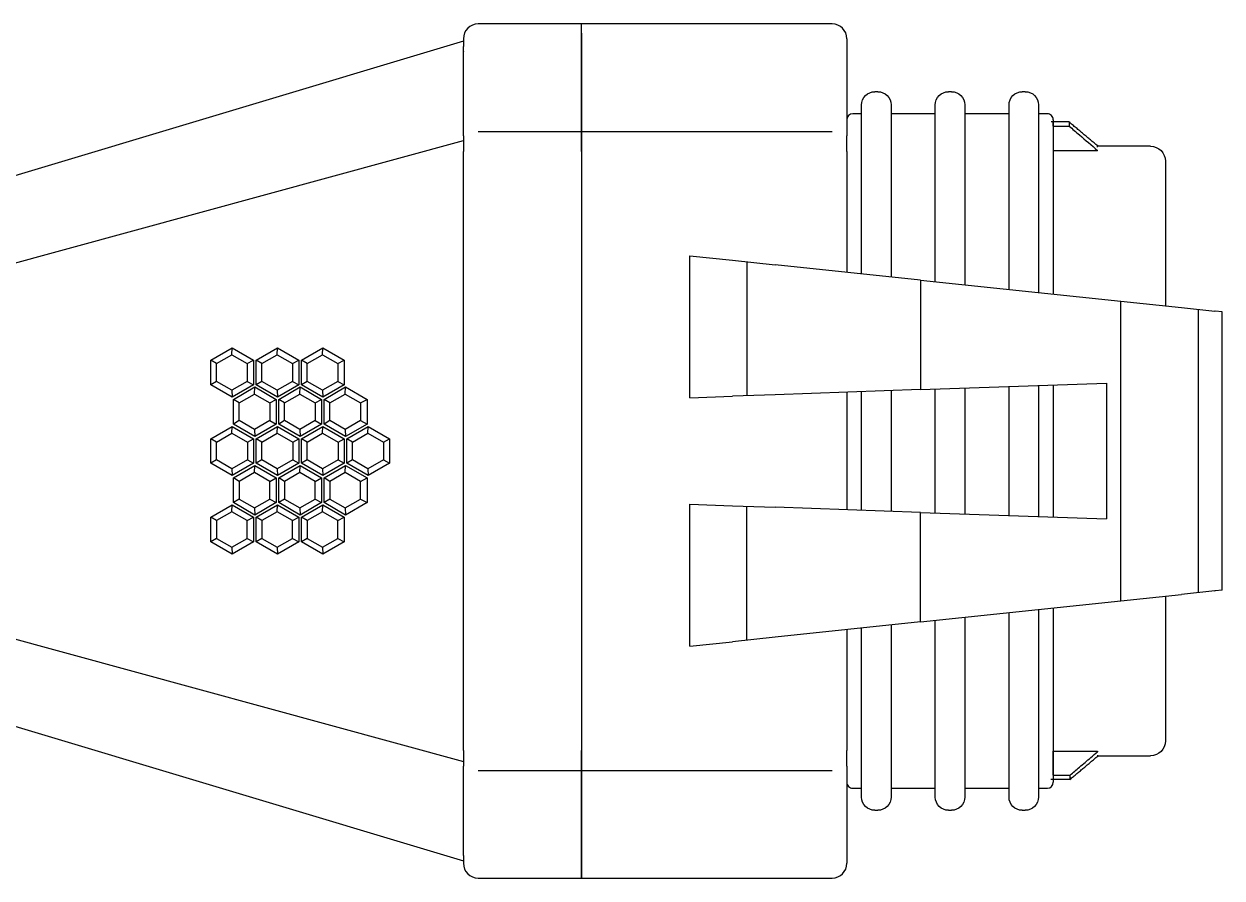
# Model space of a CAD drawing. Header units: inches. Extents: x -8.9 to 62.9, y -1.2 to 30.1.
# Drawn here: x 52.878 to 54.477, y 4.017 to 5.156 of the extents above; entities that cross this region are included whole.
import ezdxf

# ---------------------------------------------------------------- set-up
doc = ezdxf.new("R2010")
doc.units = ezdxf.units.IN
doc.header["$MEASUREMENT"] = 0

msp = doc.modelspace()

# ---------------------------------------------------------------- linework, layer by layer
for p, q in [((53.622139, 5.156247), (53.484344, 5.156247)), ((53.956785, 5.156247), (53.622139, 5.156247)), ((53.622139, 5.143778), (53.622139, 5.156247)), ((53.622139, 5.143778), (53.622139, 5.156247)), ((53.464659, 5.136562), (53.464659, 5.126171)), ((53.622139, 5.024678), (53.622139, 5.143778)), ((53.622139, 5.143778), (53.622139, 5.024678)), ((53.97647, 5.136562), (53.97647, 5.126171)), ((53.464659, 5.133203), (52.843142, 4.947011)), ((53.464659, 5.119927), (53.464659, 5.126171)), ((53.464659, 5.007983), (53.464659, 5.119694)), ((53.97647, 5.126171), (53.97647, 5.007071)), ((54.017809, 5.065857), (54.013872, 5.065857)), ((54.116234, 5.065857), (54.112297, 5.065857)), ((54.214659, 5.065857), (54.210722, 5.065857)), ((53.622139, 5.024678), (53.622139, 4.985943)), ((53.622139, 4.985943), (53.622139, 5.024678)), ((53.996155, 5.03633), (53.984344, 5.03633)), ((54.09458, 5.03633), (54.035525, 5.03633)), ((54.193006, 5.03633), (54.13395, 5.03633)), ((54.244187, 5.03633), (54.232376, 5.03633)), ((54.273176, 5.02544), (54.249084, 5.02544)), ((53.464659, 5.007071), (53.464659, 5.00788)), ((53.464659, 5.007071), (53.464659, 4.985943)), ((53.484344, 5.012708), (53.622139, 5.012708)), ((53.622139, 5.012708), (53.956785, 5.012708)), ((53.97647, 4.985943), (53.97647, 5.007071)), ((54.252061, 5.019995), (54.252061, 4.986897)), ((54.252061, 5.019995), (54.273176, 5.019995)), ((52.845246, 4.831541), (53.464659, 5.000871)), ((54.381982, 4.993023), (54.311116, 4.993023)), ((53.464659, 4.186841), (53.464659, 4.985943)), ((53.622139, 4.985943), (53.622139, 4.186841)), ((53.622139, 4.985943), (53.622139, 4.186841)), ((53.97647, 4.985943), (53.97647, 4.824811)), ((54.311116, 4.986897), (54.252061, 4.986897)), ((54.311116, 4.986897), (54.311116, 4.98755)), ((53.996155, 4.822737), (53.996155, 4.868447)), ((54.035525, 4.868447), (54.035525, 4.818603)), ((54.09458, 4.812398), (54.09458, 4.868447)), ((54.13395, 4.868447), (54.13395, 4.808255)), ((54.193006, 4.80205), (54.193006, 4.868447)), ((54.232376, 4.868447), (54.232376, 4.797907)), ((54.252061, 4.868447), (54.252061, 4.795845)), ((54.401667, 4.868447), (54.401667, 4.78012)), ((53.76671, 4.657522), (53.76671, 4.846859)), ((53.76671, 4.846859), (53.823678, 4.840871)), ((53.823678, 4.840871), (53.880994, 4.834847)), ((53.842853, 4.838856), (53.842853, 4.660181)), ((54.074917, 4.814465), (53.880994, 4.834847)), ((54.074917, 4.814465), (54.342172, 4.786375)), ((54.074917, 4.814465), (54.074917, 4.668285)), ((54.342172, 4.786375), (54.422983, 4.777882)), ((54.342172, 4.386409), (54.342172, 4.786375)), ((54.422983, 4.777882), (54.467525, 4.7732)), ((54.445254, 4.775541), (54.445254, 4.397243)), ((54.468089, 4.773141), (54.467525, 4.7732)), ((54.477314, 4.772171), (54.468089, 4.773141)), ((54.477314, 4.400613), (54.477314, 4.772171)), ((53.127287, 4.70766), (53.155902, 4.724203)), ((53.155473, 4.714754), (53.155902, 4.724203)), ((53.155902, 4.724203), (53.184517, 4.70766)), ((53.187833, 4.70766), (53.216448, 4.724203)), ((53.21602, 4.714754), (53.216448, 4.724203)), ((53.216448, 4.724203), (53.245063, 4.70766)), ((53.24838, 4.70766), (53.276995, 4.724203)), ((53.276567, 4.714754), (53.276995, 4.724203)), ((53.276995, 4.724203), (53.30561, 4.70766)), ((53.13503, 4.702935), (53.127287, 4.70766)), ((53.127287, 4.674573), (53.127287, 4.70766)), ((53.13503, 4.702935), (53.155473, 4.714754)), ((53.13503, 4.679297), (53.13503, 4.702935)), ((53.155473, 4.714754), (53.175917, 4.702935)), ((53.175917, 4.702935), (53.184517, 4.70766)), ((53.175917, 4.702935), (53.175917, 4.679297)), ((53.184517, 4.70766), (53.184517, 4.674573)), ((53.195577, 4.702935), (53.187833, 4.70766)), ((53.187833, 4.674573), (53.187833, 4.70766)), ((53.195577, 4.702935), (53.21602, 4.714754)), ((53.195577, 4.679297), (53.195577, 4.702935)), ((53.21602, 4.714754), (53.236463, 4.702935)), ((53.236463, 4.702935), (53.245063, 4.70766)), ((53.236463, 4.702935), (53.236463, 4.679297)), ((53.245063, 4.70766), (53.245063, 4.674573)), ((53.24838, 4.674573), (53.24838, 4.70766)), ((53.256124, 4.702935), (53.24838, 4.70766)), ((53.256124, 4.702935), (53.276567, 4.714754)), ((53.256124, 4.679297), (53.256124, 4.702935)), ((53.276567, 4.714754), (53.29701, 4.702935)), ((53.29701, 4.702935), (53.30561, 4.70766)), ((53.29701, 4.702935), (53.29701, 4.679297)), ((53.30561, 4.70766), (53.30561, 4.674573)), ((53.13503, 4.679297), (53.127287, 4.674573)), ((53.155902, 4.658029), (53.127287, 4.674573)), ((53.155473, 4.667478), (53.13503, 4.679297)), ((53.175917, 4.679297), (53.155473, 4.667478)), ((53.184517, 4.674573), (53.155902, 4.658029)), ((53.157575, 4.655315), (53.18622, 4.671876)), ((53.175917, 4.679297), (53.184517, 4.674573)), ((53.185788, 4.662352), (53.18622, 4.671876)), ((53.18622, 4.671876), (53.214865, 4.655315)), ((53.195577, 4.679297), (53.187833, 4.674573)), ((53.216448, 4.658029), (53.187833, 4.674573)), ((53.21602, 4.667478), (53.195577, 4.679297)), ((53.236463, 4.679297), (53.21602, 4.667478)), ((53.245063, 4.674573), (53.216448, 4.658029)), ((53.218122, 4.655315), (53.246767, 4.671876)), ((53.236463, 4.679297), (53.245063, 4.674573)), ((53.246335, 4.662352), (53.246767, 4.671876)), ((53.246767, 4.671876), (53.275412, 4.655315)), ((53.256124, 4.679297), (53.24838, 4.674573)), ((53.276995, 4.658029), (53.24838, 4.674573)), ((53.276567, 4.667478), (53.256124, 4.679297)), ((53.29701, 4.679297), (53.276567, 4.667478)), ((53.30561, 4.674573), (53.276995, 4.658029)), ((53.278669, 4.655315), (53.307314, 4.671876)), ((53.29701, 4.679297), (53.30561, 4.674573)), ((53.306882, 4.662352), (53.307314, 4.671876)), ((53.307314, 4.671876), (53.335959, 4.655315)), ((54.074917, 4.668285), (54.322927, 4.676945)), ((54.13395, 4.670339), (54.13395, 4.502445)), ((54.193006, 4.500382), (54.193006, 4.672401)), ((54.232376, 4.673776), (54.232376, 4.499007)), ((54.252061, 4.674464), (54.252061, 4.49832)), ((54.322927, 4.676945), (54.322927, 4.495838)), ((53.155473, 4.667478), (53.155902, 4.658029)), ((53.157575, 4.622193), (53.157575, 4.655315)), ((53.16538, 4.650553), (53.157575, 4.655315)), ((53.16538, 4.650553), (53.185788, 4.662352)), ((53.185788, 4.662352), (53.206197, 4.650553)), ((53.206197, 4.650553), (53.214865, 4.655315)), ((53.214865, 4.655315), (53.214865, 4.622193)), ((53.21602, 4.667478), (53.216448, 4.658029)), ((53.225926, 4.650553), (53.218122, 4.655315)), ((53.218122, 4.622193), (53.218122, 4.655315)), ((53.225926, 4.650553), (53.246335, 4.662352)), ((53.246335, 4.662352), (53.266744, 4.650553)), ((53.266744, 4.650553), (53.275412, 4.655315)), ((53.275412, 4.655315), (53.275412, 4.622193)), ((53.276567, 4.667478), (53.276995, 4.658029)), ((53.286473, 4.650553), (53.278669, 4.655315)), ((53.278669, 4.622193), (53.278669, 4.655315)), ((53.286473, 4.650553), (53.306882, 4.662352)), ((53.306882, 4.662352), (53.327291, 4.650553)), ((53.327291, 4.650553), (53.335959, 4.655315)), ((53.335959, 4.655315), (53.335959, 4.622193)), ((53.76671, 4.657522), (53.823678, 4.659511)), ((53.880994, 4.661513), (53.823678, 4.659511)), ((54.074917, 4.668285), (53.880994, 4.661513)), ((53.97647, 4.664841), (53.97647, 4.507943)), ((53.996155, 4.507258), (53.996155, 4.665526)), ((54.035525, 4.666901), (54.035525, 4.505883)), ((54.09458, 4.50382), (54.09458, 4.668964)), ((53.16538, 4.626955), (53.16538, 4.650553)), ((53.206197, 4.650553), (53.206197, 4.626955)), ((53.225926, 4.626955), (53.225926, 4.650553)), ((53.266744, 4.650553), (53.266744, 4.626955)), ((53.286473, 4.626955), (53.286473, 4.650553)), ((53.327291, 4.650553), (53.327291, 4.626955)), ((53.16538, 4.626955), (53.157575, 4.622193)), ((53.18622, 4.605632), (53.157575, 4.622193)), ((53.185788, 4.615156), (53.16538, 4.626955)), ((53.206197, 4.626955), (53.185788, 4.615156)), ((53.214865, 4.622193), (53.18622, 4.605632)), ((53.206197, 4.626955), (53.214865, 4.622193)), ((53.225926, 4.626955), (53.218122, 4.622193)), ((53.246767, 4.605632), (53.218122, 4.622193)), ((53.246335, 4.615156), (53.225926, 4.626955)), ((53.266744, 4.626955), (53.246335, 4.615156)), ((53.275412, 4.622193), (53.246767, 4.605632)), ((53.266744, 4.626955), (53.275412, 4.622193)), ((53.286473, 4.626955), (53.278669, 4.622193)), ((53.307314, 4.605632), (53.278669, 4.622193)), ((53.306882, 4.615156), (53.286473, 4.626955)), ((53.327291, 4.626955), (53.306882, 4.615156)), ((53.335959, 4.622193), (53.307314, 4.605632)), ((53.327291, 4.626955), (53.335959, 4.622193)), ((53.127544, 4.602822), (53.155963, 4.619252)), ((53.134889, 4.598341), (53.155556, 4.61029)), ((53.155556, 4.61029), (53.155963, 4.619252)), ((53.155556, 4.61029), (53.176224, 4.598341)), ((53.155963, 4.619252), (53.184382, 4.602822)), ((53.185788, 4.615156), (53.18622, 4.605632)), ((53.188091, 4.602822), (53.216509, 4.619252)), ((53.195436, 4.598341), (53.216103, 4.61029)), ((53.216103, 4.61029), (53.216509, 4.619252)), ((53.216103, 4.61029), (53.236771, 4.598341)), ((53.216509, 4.619252), (53.244928, 4.602822)), ((53.246335, 4.615156), (53.246767, 4.605632)), ((53.248637, 4.602822), (53.277056, 4.619252)), ((53.255982, 4.598341), (53.27665, 4.61029)), ((53.27665, 4.61029), (53.277056, 4.619252)), ((53.27665, 4.61029), (53.297318, 4.598341)), ((53.277056, 4.619252), (53.305475, 4.602822)), ((53.306882, 4.615156), (53.307314, 4.605632)), ((53.309184, 4.602822), (53.337603, 4.619252)), ((53.316529, 4.598341), (53.337197, 4.61029)), ((53.337197, 4.61029), (53.337603, 4.619252)), ((53.337197, 4.61029), (53.357865, 4.598341)), ((53.337603, 4.619252), (53.366022, 4.602822)), ((53.127544, 4.569962), (53.127544, 4.602822)), ((53.134889, 4.598341), (53.127544, 4.602822)), ((53.134889, 4.574443), (53.134889, 4.598341)), ((53.176224, 4.598341), (53.184382, 4.602822)), ((53.176224, 4.598341), (53.176224, 4.574443)), ((53.184382, 4.602822), (53.184382, 4.569962)), ((53.195436, 4.598341), (53.188091, 4.602822)), ((53.188091, 4.569962), (53.188091, 4.602822)), ((53.195436, 4.574443), (53.195436, 4.598341)), ((53.236771, 4.598341), (53.244928, 4.602822)), ((53.236771, 4.598341), (53.236771, 4.574443)), ((53.244928, 4.602822), (53.244928, 4.569962)), ((53.255982, 4.598341), (53.248637, 4.602822)), ((53.248637, 4.569962), (53.248637, 4.602822)), ((53.255982, 4.574443), (53.255982, 4.598341)), ((53.297318, 4.598341), (53.305475, 4.602822)), ((53.297318, 4.598341), (53.297318, 4.574443)), ((53.305475, 4.602822), (53.305475, 4.569962)), ((53.316529, 4.598341), (53.309184, 4.602822)), ((53.309184, 4.569962), (53.309184, 4.602822)), ((53.316529, 4.574443), (53.316529, 4.598341)), ((53.357865, 4.598341), (53.366022, 4.602822)), ((53.357865, 4.598341), (53.357865, 4.574443)), ((53.366022, 4.602822), (53.366022, 4.569962)), ((53.134889, 4.574443), (53.127544, 4.569962)), ((53.155556, 4.562494), (53.134889, 4.574443)), ((53.176224, 4.574443), (53.155556, 4.562494)), ((53.176224, 4.574443), (53.184382, 4.569962)), ((53.195436, 4.574443), (53.188091, 4.569962)), ((53.216103, 4.562494), (53.195436, 4.574443)), ((53.236771, 4.574443), (53.216103, 4.562494)), ((53.236771, 4.574443), (53.244928, 4.569962)), ((53.255982, 4.574443), (53.248637, 4.569962)), ((53.27665, 4.562494), (53.255982, 4.574443)), ((53.297318, 4.574443), (53.27665, 4.562494)), ((53.297318, 4.574443), (53.305475, 4.569962)), ((53.316529, 4.574443), (53.309184, 4.569962)), ((53.337197, 4.562494), (53.316529, 4.574443)), ((53.357865, 4.574443), (53.337197, 4.562494)), ((53.357865, 4.574443), (53.366022, 4.569962)), ((53.155963, 4.553531), (53.127544, 4.569962)), ((53.155556, 4.562494), (53.155963, 4.553531)), ((53.184382, 4.569962), (53.155963, 4.553531)), ((53.157575, 4.550591), (53.18622, 4.567151)), ((53.185788, 4.557628), (53.18622, 4.567151)), ((53.18622, 4.567151), (53.214865, 4.550591)), ((53.216509, 4.553531), (53.188091, 4.569962)), ((53.216103, 4.562494), (53.216509, 4.553531)), ((53.244928, 4.569962), (53.216509, 4.553531)), ((53.218122, 4.550591), (53.246767, 4.567151)), ((53.246335, 4.557628), (53.246767, 4.567151)), ((53.246767, 4.567151), (53.275412, 4.550591)), ((53.277056, 4.553531), (53.248637, 4.569962)), ((53.27665, 4.562494), (53.277056, 4.553531)), ((53.305475, 4.569962), (53.277056, 4.553531)), ((53.278669, 4.550591), (53.307314, 4.567151)), ((53.306882, 4.557628), (53.307314, 4.567151)), ((53.307314, 4.567151), (53.335959, 4.550591)), ((53.337603, 4.553531), (53.309184, 4.569962)), ((53.337197, 4.562494), (53.337603, 4.553531)), ((53.366022, 4.569962), (53.337603, 4.553531)), ((53.157575, 4.517469), (53.157575, 4.550591)), ((53.16538, 4.545829), (53.157575, 4.550591)), ((53.185788, 4.557628), (53.16538, 4.545829)), ((53.16538, 4.545829), (53.16538, 4.52223)), ((53.206197, 4.545829), (53.185788, 4.557628)), ((53.206197, 4.545829), (53.214865, 4.550591)), ((53.206197, 4.52223), (53.206197, 4.545829)), ((53.214865, 4.550591), (53.214865, 4.517469)), ((53.218122, 4.517469), (53.218122, 4.550591)), ((53.225926, 4.545829), (53.218122, 4.550591)), ((53.246335, 4.557628), (53.225926, 4.545829)), ((53.225926, 4.545829), (53.225926, 4.52223)), ((53.266744, 4.545829), (53.246335, 4.557628)), ((53.266744, 4.545829), (53.275412, 4.550591)), ((53.266744, 4.52223), (53.266744, 4.545829)), ((53.275412, 4.550591), (53.275412, 4.517469)), ((53.286473, 4.545829), (53.278669, 4.550591)), ((53.278669, 4.517469), (53.278669, 4.550591)), ((53.306882, 4.557628), (53.286473, 4.545829)), ((53.286473, 4.545829), (53.286473, 4.52223)), ((53.327291, 4.545829), (53.306882, 4.557628)), ((53.327291, 4.545829), (53.335959, 4.550591)), ((53.327291, 4.52223), (53.327291, 4.545829)), ((53.335959, 4.550591), (53.335959, 4.517469)), ((53.127287, 4.498211), (53.155902, 4.514754)), ((53.155473, 4.505306), (53.155902, 4.514754)), ((53.155902, 4.514754), (53.184517, 4.498211)), ((53.16538, 4.52223), (53.157575, 4.517469)), ((53.18622, 4.500908), (53.157575, 4.517469)), ((53.16538, 4.52223), (53.185788, 4.510431)), ((53.185788, 4.510431), (53.206197, 4.52223)), ((53.185788, 4.510431), (53.18622, 4.500908)), ((53.214865, 4.517469), (53.18622, 4.500908)), ((53.187833, 4.498211), (53.216448, 4.514754)), ((53.206197, 4.52223), (53.214865, 4.517469)), ((53.21602, 4.505306), (53.216448, 4.514754)), ((53.216448, 4.514754), (53.245063, 4.498211)), ((53.225926, 4.52223), (53.218122, 4.517469)), ((53.246767, 4.500908), (53.218122, 4.517469)), ((53.225926, 4.52223), (53.246335, 4.510431)), ((53.246335, 4.510431), (53.266744, 4.52223)), ((53.246335, 4.510431), (53.246767, 4.500908)), ((53.275412, 4.517469), (53.246767, 4.500908)), ((53.24838, 4.498211), (53.276995, 4.514754)), ((53.266744, 4.52223), (53.275412, 4.517469)), ((53.276567, 4.505306), (53.276995, 4.514754)), ((53.276995, 4.514754), (53.30561, 4.498211)), ((53.286473, 4.52223), (53.278669, 4.517469)), ((53.307314, 4.500908), (53.278669, 4.517469)), ((53.286473, 4.52223), (53.306882, 4.510431)), ((53.306882, 4.510431), (53.327291, 4.52223)), ((53.306882, 4.510431), (53.307314, 4.500908)), ((53.335959, 4.517469), (53.307314, 4.500908)), ((53.327291, 4.52223), (53.335959, 4.517469)), ((53.76671, 4.515262), (53.823678, 4.513272)), ((53.76671, 4.325925), (53.76671, 4.515262)), ((53.823678, 4.513272), (53.880994, 4.511271)), ((53.842853, 4.333928), (53.842853, 4.512603)), ((54.074917, 4.504499), (53.880994, 4.511271)), ((53.127287, 4.465124), (53.127287, 4.498211)), ((53.13503, 4.493487), (53.127287, 4.498211)), ((53.155473, 4.505306), (53.13503, 4.493487)), ((53.175917, 4.493487), (53.155473, 4.505306)), ((53.175917, 4.493487), (53.184517, 4.498211)), ((53.184517, 4.498211), (53.184517, 4.465124)), ((53.195577, 4.493487), (53.187833, 4.498211)), ((53.187833, 4.465124), (53.187833, 4.498211)), ((53.21602, 4.505306), (53.195577, 4.493487)), ((53.236463, 4.493487), (53.21602, 4.505306)), ((53.236463, 4.493487), (53.245063, 4.498211)), ((53.245063, 4.498211), (53.245063, 4.465124)), ((53.256124, 4.493487), (53.24838, 4.498211)), ((53.24838, 4.465124), (53.24838, 4.498211)), ((53.276567, 4.505306), (53.256124, 4.493487)), ((53.29701, 4.493487), (53.276567, 4.505306)), ((53.29701, 4.493487), (53.30561, 4.498211)), ((53.30561, 4.498211), (53.30561, 4.465124)), ((54.074917, 4.358319), (54.074917, 4.504499)), ((54.074917, 4.504499), (54.322927, 4.495838)), ((53.13503, 4.493487), (53.13503, 4.469848)), ((53.175917, 4.469848), (53.175917, 4.493487)), ((53.195577, 4.493487), (53.195577, 4.469848)), ((53.236463, 4.469848), (53.236463, 4.493487)), ((53.256124, 4.493487), (53.256124, 4.469848)), ((53.29701, 4.469848), (53.29701, 4.493487)), ((53.13503, 4.469848), (53.127287, 4.465124)), ((53.155902, 4.44858), (53.127287, 4.465124)), ((53.13503, 4.469848), (53.155473, 4.458029)), ((53.155473, 4.458029), (53.175917, 4.469848)), ((53.184517, 4.465124), (53.155902, 4.44858)), ((53.175917, 4.469848), (53.184517, 4.465124)), ((53.195577, 4.469848), (53.187833, 4.465124)), ((53.216448, 4.44858), (53.187833, 4.465124)), ((53.195577, 4.469848), (53.21602, 4.458029)), ((53.21602, 4.458029), (53.236463, 4.469848)), ((53.245063, 4.465124), (53.216448, 4.44858)), ((53.236463, 4.469848), (53.245063, 4.465124)), ((53.256124, 4.469848), (53.24838, 4.465124)), ((53.276995, 4.44858), (53.24838, 4.465124)), ((53.256124, 4.469848), (53.276567, 4.458029)), ((53.276567, 4.458029), (53.29701, 4.469848)), ((53.30561, 4.465124), (53.276995, 4.44858)), ((53.29701, 4.469848), (53.30561, 4.465124)), ((53.155473, 4.458029), (53.155902, 4.44858)), ((53.21602, 4.458029), (53.216448, 4.44858)), ((53.276567, 4.458029), (53.276995, 4.44858)), ((54.467525, 4.399584), (54.422983, 4.394902)), ((54.467525, 4.399584), (54.468089, 4.399643)), ((54.477314, 4.400613), (54.468089, 4.399643)), ((54.074917, 4.358319), (54.342172, 4.386409)), ((54.342172, 4.386409), (54.422983, 4.394902)), ((54.401667, 4.392664), (54.401667, 4.304336)), ((54.193006, 4.304336), (54.193006, 4.370734)), ((54.232376, 4.374877), (54.232376, 4.304336)), ((54.252061, 4.376939), (54.252061, 4.304336)), ((54.074917, 4.358319), (53.880994, 4.337937)), ((53.996155, 4.304336), (53.996155, 4.350047)), ((54.035525, 4.354181), (54.035525, 4.304336)), ((54.09458, 4.304336), (54.09458, 4.360386)), ((54.13395, 4.364529), (54.13395, 4.304336)), ((52.845246, 4.341243), (53.464659, 4.171913)), ((53.880994, 4.337937), (53.823678, 4.331913)), ((53.97647, 4.347972), (53.97647, 4.186841)), ((53.76671, 4.325925), (53.823678, 4.331913)), ((52.843142, 4.225773), (53.464659, 4.039581)), ((53.464659, 4.186841), (53.464659, 4.165713)), ((53.622139, 4.186841), (53.622139, 4.148106)), ((53.622139, 4.148106), (53.622139, 4.186841)), ((53.97647, 4.165713), (53.97647, 4.186841)), ((54.252061, 4.153766), (54.252061, 4.185883)), ((54.252061, 4.185883), (54.311116, 4.185883)), ((54.311116, 4.185883), (54.311116, 4.185102)), ((54.311116, 4.179761), (54.381982, 4.179761)), ((53.464659, 4.164904), (53.464659, 4.165713)), ((53.464659, 4.053089), (53.464659, 4.164801)), ((53.484344, 4.160076), (53.622139, 4.160076)), ((53.622139, 4.160076), (53.956785, 4.160076)), ((53.97647, 4.165713), (53.97647, 4.046613)), ((53.622139, 4.029006), (53.622139, 4.148106)), ((53.622139, 4.148106), (53.622139, 4.029006)), ((54.24894, 4.148265), (54.27448, 4.148265)), ((54.252061, 4.153766), (54.27448, 4.153766)), ((53.984344, 4.136454), (53.996155, 4.136454)), ((54.035525, 4.136454), (54.09458, 4.136454)), ((54.13395, 4.136454), (54.193006, 4.136454)), ((54.232376, 4.136454), (54.244187, 4.136454)), ((54.013872, 4.106926), (54.017809, 4.106926)), ((54.112297, 4.106926), (54.116234, 4.106926)), ((54.210722, 4.106926), (54.214659, 4.106926)), ((53.464659, 4.046613), (53.464659, 4.052857)), ((53.464659, 4.046613), (53.464659, 4.036222)), ((53.97647, 4.046613), (53.97647, 4.036222)), ((53.484344, 4.016536), (53.622139, 4.016536)), ((53.622139, 4.029006), (53.622139, 4.016536)), ((53.622139, 4.016536), (53.622139, 4.029006)), ((53.622139, 4.016536), (53.956785, 4.016536))]:
    msp.add_line(p, q)
for centre, start, end in [((53.484344, 5.136562), 90, 180), ((53.956785, 5.136562), 0, 90), ((53.484344, 4.036222), 180, 270), ((53.956785, 4.036222), 270, 0)]:
    msp.add_arc(centre, 0.019685, start, end)
at = {"extrusion": (6.12303e-17, 6.12303e-17, -1)}
for centre, radius, start, end in [((-54.013872, 5.048141), 0.017717, 0, 90.015992), ((-54.017809, 5.048141), 0.017717, 90.014486, 180), ((-54.112297, 5.048141), 0.017717, 0, 90.015992), ((-54.116234, 5.048141), 0.017717, 90.014486, 180), ((-54.210722, 5.048141), 0.017717, 0, 90.015992), ((-54.214659, 5.048141), 0.017717, 90.009755, 180), ((-54.381982, 4.973338), 0.019685, 89.952855, 180.004909), ((-54.381982, 4.199446), 0.019685, 179.995091, 269.952855), ((-54.013872, 4.124643), 0.017717, 270.015992, 0), ((-54.017809, 4.124643), 0.017717, 180, 270.014482), ((-54.112297, 4.124643), 0.017717, 270.015992, 0), ((-54.116234, 4.124643), 0.017717, 180, 270.009755), ((-54.210722, 4.124643), 0.017717, 270.015992, 0), ((-54.214659, 4.124643), 0.017717, 180, 270.009755)]:
    msp.add_arc(centre, radius, start, end, dxfattribs=at)
for centre, major_axis, ratio, start_param, end_param in [((53.984344, 5.028456), (0.007874, 0), 0.99999993, 1.57187577, 3.14159582), ((54.244187, 5.028456), (-0.007874, 0), 0.99999999, 3.14160517, 4.71417518), ((53.984344, 4.144328), (0.007874, 0), 0.99999993, 3.14158836, 4.71346842), ((54.244187, 4.144328), (-0.007874, 0), 0.99999999, 1.57591749, 3.1415825)]:
    msp.add_ellipse(centre, major_axis=major_axis, ratio=ratio, start_param=start_param, end_param=end_param)
for points, degree in [([(53.464659, 5.119927), (53.464659, 5.119849), (53.464659, 5.119772), (53.464659, 5.119694)], 3), ([(54.252061, 5.019995), (54.252061, 5.023678), (54.252061, 5.025435), (54.252061, 5.02544)], 3), ([(54.311344, 4.993414), (54.292146, 5.009523), (54.272949, 5.025632)], 2), ([(54.273178, 5.02546), (54.273178, 5.025454), (54.273177, 5.023632), (54.273176, 5.019995)], 3), ([(53.464659, 5.00788), (53.464659, 5.007915), (53.464659, 5.007949), (53.464659, 5.007983)], 3), ([(54.27426, 4.14808), (54.292798, 4.163635), (54.311336, 4.179191)], 2), ([(53.464659, 4.164904), (53.464659, 4.164869), (53.464659, 4.164835), (53.464659, 4.164801)], 3), ([(54.252061, 4.153766), (54.252061, 4.150097), (54.252061, 4.148271), (54.252061, 4.148265)], 3), ([(54.27448, 4.148232), (54.27448, 4.148226), (54.27448, 4.15007), (54.27448, 4.153766)], 3), ([(53.464659, 4.052857), (53.464659, 4.052934), (53.464659, 4.053012), (53.464659, 4.053089)], 3)]:
    msp.add_open_spline(points, degree=degree)
for points, knots in [([(53.996155, 4.868447), (53.996155, 4.875649), (53.996155, 4.882766), (53.996155, 4.896838), (53.996155, 4.903843), (53.996155, 4.924052), (53.996155, 4.936666), (53.996155, 4.960028), (53.996155, 4.970464), (53.996155, 4.989406), (53.996155, 4.997885), (53.996155, 5.012573), (53.996155, 5.018877), (53.996155, 5.029681), (53.996155, 5.03416), (53.996155, 5.04467), (53.996155, 5.048109), (53.996155, 5.048141)], [0, 0, 0, 0, 0.06256552, 0.06256552, 0.12513103, 0.12513103, 0.25026206, 0.25026206, 0.3753931, 0.3753931, 0.50052413, 0.50052413, 0.62565516, 0.62565516, 0.75078619, 0.75078619, 1, 1, 1, 1]), ([(54.035525, 5.048141), (54.035525, 5.048141), (54.035525, 5.048141), (54.035525, 5.048148), (54.035525, 5.044722), (54.035525, 5.034075), (54.035525, 5.029593), (54.035525, 5.018835), (54.035525, 5.012544), (54.035525, 4.997793), (54.035525, 4.989303), (54.035525, 4.970428), (54.035525, 4.959914), (54.035525, 4.936532), (54.035525, 4.923925), (54.035525, 4.896806), (54.035525, 4.882849), (54.035525, 4.868447)], [0, 0, 0, 0, 0.00005173, 0.00005173, 0.2500388, 0.2500388, 0.37503233, 0.37503233, 0.50002587, 0.50002587, 0.6250194, 0.6250194, 0.75001293, 0.75001293, 0.87500647, 0.87500647, 1, 1, 1, 1]), ([(54.09458, 4.868447), (54.09458, 4.875649), (54.09458, 4.882766), (54.09458, 4.896838), (54.09458, 4.903843), (54.09458, 4.924052), (54.09458, 4.936666), (54.09458, 4.960028), (54.09458, 4.970464), (54.09458, 4.989406), (54.09458, 4.997885), (54.09458, 5.012573), (54.09458, 5.018877), (54.09458, 5.029681), (54.09458, 5.03416), (54.09458, 5.04467), (54.09458, 5.048109), (54.09458, 5.048141)], [0, 0, 0, 0, 0.06256552, 0.06256552, 0.12513103, 0.12513103, 0.25026206, 0.25026206, 0.3753931, 0.3753931, 0.50052413, 0.50052413, 0.62565516, 0.62565516, 0.75078619, 0.75078619, 1, 1, 1, 1]), ([(54.13395, 5.048141), (54.13395, 5.048141), (54.13395, 5.048141), (54.13395, 5.048148), (54.13395, 5.044722), (54.13395, 5.034075), (54.13395, 5.029593), (54.13395, 5.018835), (54.13395, 5.012544), (54.13395, 4.997793), (54.13395, 4.989303), (54.13395, 4.970428), (54.13395, 4.959914), (54.13395, 4.936532), (54.13395, 4.923925), (54.13395, 4.896806), (54.13395, 4.882849), (54.13395, 4.868447)], [0, 0, 0, 0, 0.00005169, 0.00005169, 0.25003877, 0.25003877, 0.3750323, 0.3750323, 0.50002584, 0.50002584, 0.62501938, 0.62501938, 0.75001292, 0.75001292, 0.87500646, 0.87500646, 1, 1, 1, 1]), ([(54.193006, 4.868447), (54.193006, 4.875649), (54.193006, 4.882766), (54.193006, 4.896838), (54.193006, 4.903843), (54.193006, 4.924052), (54.193006, 4.936666), (54.193006, 4.960028), (54.193006, 4.970464), (54.193006, 4.989406), (54.193006, 4.997885), (54.193006, 5.012573), (54.193006, 5.018877), (54.193006, 5.029681), (54.193006, 5.03416), (54.193006, 5.04467), (54.193006, 5.048109), (54.193006, 5.048141)], [0, 0, 0, 0, 0.06256552, 0.06256552, 0.12513103, 0.12513103, 0.25026206, 0.25026206, 0.3753931, 0.3753931, 0.50052413, 0.50052413, 0.62565516, 0.62565516, 0.75078619, 0.75078619, 1, 1, 1, 1]), ([(54.232376, 5.048141), (54.232376, 5.048141), (54.232376, 5.048141), (54.232376, 5.048148), (54.232376, 5.044722), (54.232376, 5.034075), (54.232376, 5.029593), (54.232376, 5.018835), (54.232376, 5.012544), (54.232376, 4.997793), (54.232376, 4.989303), (54.232376, 4.970428), (54.232376, 4.959914), (54.232376, 4.936532), (54.232376, 4.923925), (54.232376, 4.896806), (54.232376, 4.882849), (54.232376, 4.868447)], [0, 0, 0, 0, 0.00005173, 0.00005173, 0.2500388, 0.2500388, 0.37503233, 0.37503233, 0.50002587, 0.50002587, 0.6250194, 0.6250194, 0.75001293, 0.75001293, 0.87500647, 0.87500647, 1, 1, 1, 1]), ([(54.252061, 5.028448), (54.252061, 5.028366), (54.252061, 5.027602), (54.252061, 5.024635), (54.252061, 5.02235), (54.252061, 5.016213), (54.252061, 5.012354), (54.252061, 5.002865), (54.252061, 4.997263), (54.252061, 4.984348), (54.252061, 4.977009), (54.252061, 4.960162), (54.252061, 4.950874), (54.252061, 4.93023), (54.252061, 4.918776), (54.252061, 4.894568), (54.252061, 4.881554), (54.252061, 4.868447)], [0, 0, 0, 0, 0.11841329, 0.11841329, 0.24435425, 0.24435425, 0.37029521, 0.37029521, 0.49623617, 0.49623617, 0.62217712, 0.62217712, 0.74811808, 0.74811808, 0.87405904, 0.87405904, 1, 1, 1, 1]), ([(54.273176, 5.019995), (54.277782, 5.016063), (54.282387, 5.01213), (54.295035, 5.001317), (54.303075, 4.994433), (54.311116, 4.98755)], [0, 0, 0, 0, 0.36392379, 0.36392379, 1, 1, 1, 1]), ([(54.311116, 4.991968), (54.311116, 4.992014), (54.311116, 4.992058), (54.311116, 4.993108), (54.311116, 4.993605), (54.311116, 4.993605), (54.311116, 4.993605), (54.311116, 4.993605)], [0, 0, 0, 0, 0.04107039, 0.04107039, 0.99622808, 0.99622808, 1, 1, 1, 1]), ([(54.401667, 4.973338), (54.401667, 4.973338), (54.401667, 4.973338), (54.401667, 4.97334), (54.401667, 4.97286), (54.401667, 4.970946), (54.401667, 4.969514), (54.401667, 4.965676), (54.401667, 4.963276), (54.401667, 4.957402), (54.401667, 4.953911), (54.401667, 4.945744), (54.401667, 4.941116), (54.401667, 4.930544), (54.401667, 4.924539), (54.401667, 4.914516), (54.401667, 4.910993), (54.401667, 4.903517), (54.401667, 4.899534), (54.401667, 4.887112), (54.401667, 4.877919), (54.401667, 4.868447)], [0, 0, 0, 0, 0.00008129, 0.00008129, 0.12507113, 0.12507113, 0.25006097, 0.25006097, 0.37505081, 0.37505081, 0.50004065, 0.50004065, 0.62503049, 0.62503049, 0.75002032, 0.75002032, 0.81251524, 0.81251524, 0.87501016, 0.87501016, 1, 1, 1, 1]), ([(53.996155, 4.124643), (53.996155, 4.124643), (53.996155, 4.124643), (53.996155, 4.12464), (53.996155, 4.12807), (53.996155, 4.138722), (53.996155, 4.143199), (53.996155, 4.153958), (53.996155, 4.160256), (53.996155, 4.175011), (53.996155, 4.183494), (53.996155, 4.202364), (53.996155, 4.212896), (53.996155, 4.236263), (53.996155, 4.248878), (53.996155, 4.275984), (53.996155, 4.289938), (53.996155, 4.304336)], [0, 0, 0, 0, 0.00103238, 0.00103238, 0.25077429, 0.25077429, 0.37564524, 0.37564524, 0.50051619, 0.50051619, 0.62538714, 0.62538714, 0.7502581, 0.7502581, 0.87512905, 0.87512905, 1, 1, 1, 1]), ([(54.035525, 4.304336), (54.035525, 4.297139), (54.035525, 4.290027), (54.035525, 4.275969), (54.035525, 4.268971), (54.035525, 4.248762), (54.035525, 4.236161), (54.035525, 4.212794), (54.035525, 4.202344), (54.035525, 4.183407), (54.035525, 4.174929), (54.035525, 4.160235), (54.035525, 4.153925), (54.035525, 4.143117), (54.035525, 4.138639), (54.035525, 4.128095), (54.035525, 4.124653), (54.035525, 4.124643)], [0, 0, 0, 0, 0.06250636, 0.06250636, 0.12501272, 0.12501272, 0.25002543, 0.25002543, 0.37503815, 0.37503815, 0.50005086, 0.50005086, 0.62506358, 0.62506358, 0.75007629, 0.75007629, 1, 1, 1, 1]), ([(54.09458, 4.124643), (54.09458, 4.124643), (54.09458, 4.124643), (54.09458, 4.12464), (54.09458, 4.12807), (54.09458, 4.138722), (54.09458, 4.143199), (54.09458, 4.153958), (54.09458, 4.160256), (54.09458, 4.175011), (54.09458, 4.183494), (54.09458, 4.202364), (54.09458, 4.212896), (54.09458, 4.236263), (54.09458, 4.248878), (54.09458, 4.275984), (54.09458, 4.289938), (54.09458, 4.304336)], [0, 0, 0, 0, 0.00103238, 0.00103238, 0.25077429, 0.25077429, 0.37564524, 0.37564524, 0.50051619, 0.50051619, 0.62538714, 0.62538714, 0.7502581, 0.7502581, 0.87512905, 0.87512905, 1, 1, 1, 1]), ([(54.13395, 4.304336), (54.13395, 4.297139), (54.13395, 4.290027), (54.13395, 4.275969), (54.13395, 4.268971), (54.13395, 4.248762), (54.13395, 4.236161), (54.13395, 4.212794), (54.13395, 4.202344), (54.13395, 4.183407), (54.13395, 4.174929), (54.13395, 4.160235), (54.13395, 4.153925), (54.13395, 4.143117), (54.13395, 4.138639), (54.13395, 4.128095), (54.13395, 4.124653), (54.13395, 4.124643)], [0, 0, 0, 0, 0.06250636, 0.06250636, 0.12501272, 0.12501272, 0.25002543, 0.25002543, 0.37503815, 0.37503815, 0.50005086, 0.50005086, 0.62506358, 0.62506358, 0.75007629, 0.75007629, 1, 1, 1, 1]), ([(54.193006, 4.124643), (54.193006, 4.124643), (54.193006, 4.124643), (54.193006, 4.12464), (54.193006, 4.12807), (54.193006, 4.138722), (54.193006, 4.143199), (54.193006, 4.153958), (54.193006, 4.160256), (54.193006, 4.175011), (54.193006, 4.183494), (54.193006, 4.202364), (54.193006, 4.212896), (54.193006, 4.236263), (54.193006, 4.248878), (54.193006, 4.275984), (54.193006, 4.289938), (54.193006, 4.304336)], [0, 0, 0, 0, 0.00103238, 0.00103238, 0.25077429, 0.25077429, 0.37564524, 0.37564524, 0.50051619, 0.50051619, 0.62538714, 0.62538714, 0.7502581, 0.7502581, 0.87512905, 0.87512905, 1, 1, 1, 1]), ([(54.232376, 4.304336), (54.232376, 4.297139), (54.232376, 4.290027), (54.232376, 4.275969), (54.232376, 4.268971), (54.232376, 4.248762), (54.232376, 4.236161), (54.232376, 4.212794), (54.232376, 4.202344), (54.232376, 4.183407), (54.232376, 4.174929), (54.232376, 4.160235), (54.232376, 4.153925), (54.232376, 4.143117), (54.232376, 4.138639), (54.232376, 4.128095), (54.232376, 4.124653), (54.232376, 4.124643)], [0, 0, 0, 0, 0.06250636, 0.06250636, 0.12501272, 0.12501272, 0.25002543, 0.25002543, 0.37503815, 0.37503815, 0.50005086, 0.50005086, 0.62506358, 0.62506358, 0.75007629, 0.75007629, 1, 1, 1, 1]), ([(54.252061, 4.304336), (54.252061, 4.291227), (54.252061, 4.278545), (54.252061, 4.254022), (54.252061, 4.242755), (54.252061, 4.2219), (54.252061, 4.212655), (54.252061, 4.195953), (54.252061, 4.188474), (54.252061, 4.175538), (54.252061, 4.170004), (54.252061, 4.160551), (54.252061, 4.156616), (54.252061, 4.14732), (54.252061, 4.144337), (54.252061, 4.144328), (54.252061, 4.144328), (54.252061, 4.144328)], [0, 0, 0, 0, 0.12491034, 0.12491034, 0.24982067, 0.24982067, 0.37473101, 0.37473101, 0.49964134, 0.49964134, 0.62455168, 0.62455168, 0.74946201, 0.74946201, 0.99928268, 0.99928268, 1, 1, 1, 1]), ([(54.401667, 4.304336), (54.401667, 4.299589), (54.401667, 4.294969), (54.401667, 4.285947), (54.401667, 4.281535), (54.401667, 4.269128), (54.401667, 4.261605), (54.401667, 4.241567), (54.401667, 4.231098), (54.401667, 4.218957), (54.401667, 4.215487), (54.401667, 4.209562), (54.401667, 4.207108), (54.401667, 4.201298), (54.401667, 4.199451), (54.401667, 4.199446), (54.401667, 4.19945), (54.401667, 4.199458)], [0, 0, 0, 0, 0.06176094, 0.06176094, 0.12352187, 0.12352187, 0.24704374, 0.24704374, 0.49408748, 0.49408748, 0.61760936, 0.61760936, 0.74113123, 0.74113123, 0.98817497, 0.98817497, 1, 1, 1, 1]), ([(54.27448, 4.153766), (54.278656, 4.157332), (54.282831, 4.1609), (54.292029, 4.168765), (54.297049, 4.173063), (54.305086, 4.179941), (54.308101, 4.182522), (54.311116, 4.185102)], [0, 0, 0, 0, 0.34175376, 0.34175376, 0.75304042, 0.75304042, 1, 1, 1, 1]), ([(54.311116, 4.180686), (54.311116, 4.18063), (54.311116, 4.180575), (54.311116, 4.179508), (54.311116, 4.179007), (54.311116, 4.179006), (54.311116, 4.179006), (54.311116, 4.179006)], [0, 0, 0, 0, 0.04954251, 0.04954251, 0.99553554, 0.99553554, 1, 1, 1, 1])]:
    msp.add_open_spline(points, degree=3, knots=knots)

doc.saveas('drawing.dxf')
